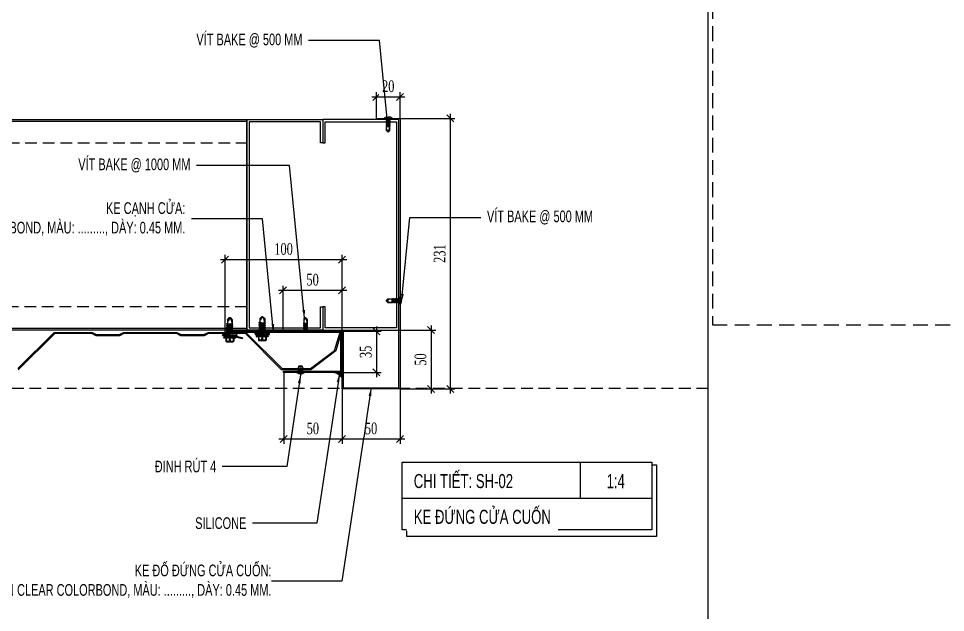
# Model space of a CAD drawing. Header units: inches. Extents: x 315041 to 662841, y -45540 to -35018.
# Drawn here: x 332729.1 to 332927.1, y -38063.3 to -37936.4 of the extents above; entities that cross this region are included whole.
import ezdxf

# ---------------------------------------------------------------- set-up
doc = ezdxf.new("R2010")
doc.units = ezdxf.units.IN
doc.header["$MEASUREMENT"] = 0
doc.linetypes.add('DASHED2', pattern=[9.525, 6.35, -3.175])
doc.linetypes.add('HIDDEN', pattern=[0.375, 0.25, -0.125])
for name, color, linetype in [('3', 3, 'Continuous'), ('DASHED', 8, 'DASHED2'), ('flashing', 6, 'Continuous'), ('STRUCTURE', 1, 'Continuous')]:
    doc.layers.add(name, color=color, linetype=linetype)
doc.styles.add('ST1', font='times.ttf', dxfattribs={"width": 0.7})
doc.styles.add('ST1H', font='vnshxh.shx', dxfattribs={"width": 0.7})
doc.dimstyles.new('3', dxfattribs={"dimtxt": 3.5, "dimasz": 1.8, "dimexe": 1, "dimexo": 0, "dimgap": 1, "dimtad": 1, "dimdec": 0, "dimlfac": 3, "dimzin": 0, "dimdsep": 46, "dimtxsty": 'ST1H', "dimblk": 'OBLIQUE', "dimcen": 1, "dimdle": 1, "dimclrd": 8, "dimclre": 8, "dimclrt": 3, "dimadec": 0, "dimazin": 0, "dimtfac": 1, "dimtdec": 0, "dimtix": 1, "dimtofl": 0, "dimtmove": 1, "dimatfit": 3, "dimfxl": 0.18, "dimtolj": 1, "dimtzin": 0, "dimlwd": -1, "dimlwe": -1, "dimarcsym": 1})
doc.dimstyles.new('4', dxfattribs={"dimtxt": 2.5, "dimasz": 1.5, "dimexe": 1, "dimexo": 0, "dimgap": 1, "dimtad": 1, "dimdec": 0, "dimlfac": 4, "dimzin": 0, "dimdsep": 46, "dimtxsty": 'ST1', "dimblk": 'OBLIQUE', "dimcen": 1, "dimdle": 1, "dimclrd": 8, "dimclre": 8, "dimclrt": 3, "dimadec": 0, "dimazin": 0, "dimtfac": 1, "dimtdec": 0, "dimtix": 1, "dimtmove": 0, "dimatfit": 3, "dimfxl": 0.18, "dimtfill": 1, "dimtolj": 1, "dimtzin": 0, "dimlwd": -1, "dimlwe": -1, "dimarcsym": 1})

# ---------------------------------------------------------------- blocks, each defined once
blk = doc.blocks.new('Short_Self_drilling')
at = {"layer": 'STRUCTURE', "color": 1, "linetype": 'Continuous'}
for p, q in [((6.43, 1.74), (-6.43, 1.73)), ((5.14, 3.76), (-5.14, 3.75)), ((-2.57, 2.9), (-5.14, 2.9)), ((-3.43, 3.75), (-3.43, 6.75)), ((3, 7.19), (-3, 7.18)), ((2.57, 2.9), (-2.57, 2.9)), ((-2.14, 2.8), (-2.14, 2.9)), ((6.25, 0), (0, 0)), ((2.15, 2.8), (2.15, 2.9)), ((2.16, -0.5), (2.15, 0.01)), ((5.14, 2.9), (2.57, 2.9)), ((3.43, 3.76), (3.42, 6.76)), ((2.99, -1.17), (-2.7, -0.23)), ((2.99, -2.7), (-2.7, -1.76)), ((2.99, -4.23), (-2.7, -3.28)), ((2.99, -5.75), (-2.7, -4.81)), ((2.99, -7.28), (-2.7, -6.33)), ((-1.91, -7.99), (-2.7, -7.86)), ((-2.14, -1.38), (-2.14, -0.87)), ((-2.14, -2.91), (-2.14, -2.39)), ((-2.14, -4.43), (-2.14, -3.92)), ((-2.13, -5.96), (-2.14, -5.44)), ((-2.13, -7.49), (-2.13, -6.97)), ((3, -8.8), (-1.14, -8.12)), ((2.16, -2.03), (2.16, -1.51)), ((2.16, -3.55), (2.16, -3.04)), ((2.16, -5.08), (2.16, -4.56)), ((2.16, -6.6), (2.16, -6.09)), ((2.16, -8.13), (2.16, -7.61)), ((-2.14, -12.33), (-2.14, -8.48)), ((2.15, -12.31), (2.15, -9.14))]:
    blk.add_line(p, q, dxfattribs=at)
blk.add_lwpolyline([(6.43, 1.31), (6.43, 1.74), (2.14, 2.81), (-2.14, 2.8), (-6.43, 1.73), (-6.43, 1.3)], close=True, dxfattribs=at)
for points in [[(-6.43, 1.3, -0.088869), (-6.25, 0), (0, 0)], [(-0.13, 3.76), (-0.33, 6.23, 0.338878), (-3.14, 6.23), (-3.33, 3.75)], [(3.3, 3.76), (3.1, 6.23, 0.338878), (0.29, 6.23), (0.1, 3.76)], [(-0.08, -14.04), (-1.04, -12.24, -0.148657), (-1.4, -11.2), (-1.95, -7.72, -0.815006), (-1.21, -7.77, 0.150833), (-0.85, -8.68)], [(2.15, -12.31), (0.17, -14.24, -0.333596), (-0.17, -14.24), (-2.14, -12.33)], [(2.15, -12.31), (1.71, -11.7, 0.52242), (0.88, -11.71), (-0.17, -14.24)]]:
    blk.add_lwpolyline(points, format="xyb", dxfattribs=at)
for points in [[(2.99, -1.17), (2.16, -1.51), (-2.14, -0.85), (-2.7, -0.23), (-2.36, 0)], [(2.99, -2.7), (2.16, -3.04), (-2.14, -2.37), (-2.7, -1.76), (-2.14, -1.38), (2.16, -2.03), (2.99, -2.7)], [(2.99, -4.23), (2.16, -4.56), (-2.14, -3.9), (-2.7, -3.28), (-2.14, -2.91), (2.16, -3.55), (2.99, -4.23)], [(2.99, -5.75), (2.16, -6.09), (-2.14, -5.43), (-2.7, -4.81), (-2.14, -4.43), (2.16, -5.08), (2.99, -5.75)], [(2.99, -7.28), (2.16, -7.62), (-2.14, -6.95), (-2.7, -6.33), (-2.13, -5.96), (2.16, -6.6), (2.99, -7.28)], [(-1.82, -8.53), (-2.14, -8.48), (-2.7, -7.86), (-2.13, -7.49), (-1.83, -7.53)], [(-1.26, -7.62), (2.16, -8.13), (3, -8.8)], [(-1.18, 0), (2.16, -0.5), (2.99, -1.17)], [(3, -8.8), (2.16, -9.14), (-0.85, -8.68)]]:
    blk.add_lwpolyline(points, dxfattribs=at)
for centre, radius, start, end in [((-4.99, 3.32), 0.455, 109.79487, 250.26739), ((-3, 6.75), 0.429, 90.03113, 180.03113), ((3, 6.76), 0.429, 0.03113, 90.03113), ((5.07, 3.33), 0.435, 279.72757, 80.33469), ((9.99, 0.17), 3.74, 162.29632, 182.61031)]:
    blk.add_arc(centre, radius, start, end, dxfattribs=at)
blk = doc.blocks.new('HFR-1')
at = {"layer": 'STRUCTURE', "color": 1, "linetype": 'Continuous'}
for p, q in [((-5.5, 0), (5.5, 0)), ((-5.2, 0.8), (-3.4, 1.5)), ((5.2, 0.8), (3.4, 1.5)), ((-2.4, -1.2), (-3, -1.6)), ((-3, -1.6), (-2.4, -1.9)), ((-2.4, -1.9), (-3, -2.3)), ((-3, -2.3), (-2.4, -2.6)), ((-2.4, -2.6), (-3, -3)), ((-3, -3), (-2.4, -3.3)), ((-2.4, -3.3), (-3, -3.7)), ((-3, -3.7), (-2.4, -4.1)), ((-2.4, -4.1), (-3, -4.4)), ((-3, -4.4), (-2.4, -4.8)), ((-2.4, -4.8), (-3, -5.1)), ((-3, -5.1), (-2.4, -5.5)), ((-2.4, -5.5), (-3, -5.8)), ((-3, -5.8), (-2.4, -6.2)), ((-2.4, -6.2), (-3, -6.6)), ((-3, -6.6), (-2.4, -6.9)), ((-2.4, -6.9), (-3, -7.3)), ((-3, -7.3), (-2.4, -7.6)), ((-2.4, -7.6), (-3, -8)), ((-3, -8), (-2.4, -8.3)), ((-2.4, -8.3), (-3, -8.7)), ((-3, -8.7), (-2.4, -9)), ((-2.4, -9), (-3, -9.4)), ((-3, -9.4), (-2.4, -9.7)), ((-2.4, -9.7), (-3, -10.1)), ((-3, -10.1), (-2.4, -10.5)), ((-2.4, -10.5), (-3, -10.8)), ((-3, -10.8), (-2.4, -11.2)), ((-2.4, -11.2), (-3, -11.5)), ((-3, -11.5), (-2.4, -11.9)), ((-2.9, -1.6), (2.9, -1.4)), ((-2.9, -2.3), (2.9, -2.1)), ((-2.9, -3), (2.9, -2.8)), ((-2.9, -3.7), (2.9, -3.6)), ((-2.9, -4.4), (2.9, -4.3)), ((-2.9, -5.1), (2.9, -5)), ((-2.9, -5.9), (2.9, -5.7)), ((-2.9, -6.6), (2.9, -6.4)), ((-2.9, -7.3), (2.9, -7.1)), ((-2.9, -8), (2.9, -7.8)), ((-2.9, -8.7), (2.9, -8.5)), ((-2.9, -9.4), (2.9, -9.2)), ((-2.9, -10.1), (1.5, -10)), ((-2.9, -10.8), (1.3, -10.7)), ((-2.9, -11.5), (0.9, -11.4)), ((-2.5, -17.4), (-2.5, -11.8)), ((2.4, -1.1), (-2.4, -1.2)), ((2.4, -1.8), (-2.4, -1.9)), ((-2.4, -1.9), (2.4, -1.8)), ((-2.4, -2.6), (2.4, -2.5)), ((2.4, -2.5), (-2.4, -2.6)), ((-2.4, -3.3), (2.4, -3.2)), ((2.4, -3.2), (-2.4, -3.3)), ((-2.4, -4.1), (2.4, -3.9)), ((2.4, -3.9), (-2.4, -4.1)), ((-2.4, -4.8), (2.4, -4.6)), ((2.4, -4.6), (-2.4, -4.8)), ((-2.4, -5.5), (2.4, -5.3)), ((2.4, -5.3), (-2.4, -5.5)), ((-2.4, -6.2), (2.4, -6)), ((2.4, -6), (-2.4, -6.2)), ((-2.4, -6.9), (2.4, -6.8)), ((2.4, -6.8), (-2.4, -6.9)), ((-2.4, -7.6), (2.4, -7.5)), ((2.4, -7.5), (-2.4, -7.6)), ((-2.4, -8.3), (2.4, -8.2)), ((2.4, -8.2), (-2.4, -8.3)), ((-2.4, -9), (2.4, -8.9)), ((2.4, -8.9), (-2.4, -9)), ((-2.4, -9.7), (2.4, -9.6)), ((2.4, -9.6), (-2.4, -9.7)), ((1.4, -10.3), (-2.4, -10.5)), ((-2.4, -10.5), (1.4, -10.3)), ((-2.4, -11.2), (1.1, -11.1)), ((1.1, -11.1), (-2.4, -11.2)), ((-2.4, -11.9), (0.4, -11.8)), ((1.6, -16.1), (2.3, -10.2)), ((2.2, -10), (2.9, -10)), ((2.2, -11), (2.4, -11)), ((2.4, -11), (2.2, -11)), ((2.2, -11.4), (2.9, -11.4)), ((2.2, -11.7), (2.4, -11.7)), ((2.4, -10.3), (2.3, -10.3)), ((2.3, -10.3), (2.4, -10.3)), ((2.3, -10.7), (2.9, -10.7)), ((2.9, -1.4), (2.4, -1.1)), ((2.4, -1.8), (2.9, -1.4)), ((2.9, -2.1), (2.4, -1.8)), ((2.4, -2.5), (2.9, -2.1)), ((2.9, -2.8), (2.4, -2.5)), ((2.4, -3.2), (2.9, -2.8)), ((2.9, -3.6), (2.4, -3.2)), ((2.4, -3.9), (2.9, -3.6)), ((2.9, -4.3), (2.4, -3.9)), ((2.4, -4.6), (2.9, -4.3)), ((2.9, -5), (2.4, -4.6)), ((2.4, -5.3), (2.9, -5)), ((2.9, -5.7), (2.4, -5.3)), ((2.4, -6), (2.9, -5.7)), ((2.9, -6.4), (2.4, -6)), ((2.4, -6.8), (2.9, -6.4)), ((2.9, -7.1), (2.4, -6.8)), ((2.4, -7.5), (2.9, -7.1)), ((2.9, -7.8), (2.4, -7.5)), ((2.4, -8.2), (2.9, -7.8)), ((2.9, -8.5), (2.4, -8.2)), ((2.4, -8.9), (2.9, -8.5)), ((2.9, -9.2), (2.4, -8.9)), ((2.4, -9.6), (2.9, -9.2)), ((2.9, -10), (2.4, -9.6)), ((2.4, -10.3), (2.9, -10)), ((2.9, -10.7), (2.4, -10.3)), ((2.4, -11), (2.9, -10.7)), ((2.9, -11.4), (2.4, -11)), ((2.4, -11.7), (2.9, -11.4)), ((2.5, -17.4), (2.5, -11.7)), ((-2.5, -17.4), (-2, -16.7)), ((-2.5, -17.4), (-0.2, -19.7)), ((-1, -16.7), (0.2, -19.7)), ((0.1, -19.4), (1.2, -17.3)), ((0.2, -19.7), (2.5, -17.4))]:
    blk.add_line(p, q, dxfattribs=at)
at = {"layer": 'STRUCTURE', "color": 1, "linetype": 'Continuous', "ltscale": 8}
for p in [(-3.4, 1.5), (3.4, 1.5)]:
    blk.add_line(p, (0, 1.5), dxfattribs=at)
at = {"layer": 'STRUCTURE', "color": 1, "linetype": 'DASHED2'}
for p in [(-1.9, 1.5), (1.9, 1.5)]:
    blk.add_line(p, (0, 0), dxfattribs=at)
at = {"layer": 'STRUCTURE', "color": 1, "linetype": 'Continuous', "ltscale": 8}
for centre, start, end in [((-4.7, 0.2), 130.41, 194.8062), ((4.7, 0.2), 345.1938, 49.59)]:
    blk.add_arc(centre, 0.801, start, end, dxfattribs=at)
at = {"layer": 'STRUCTURE', "color": 1, "linetype": 'Continuous'}
for centre, radius, start, end in [((-7.3, -9), 9.14, 58.065, 78.8402), ((5.1, -3.8), 3.83, 84.2039, 134.3621), ((-0.5, -10.1), 1.93, 296.6041, 355.3922), ((1.9, -10.3), 0.444, 15.9762, 172.6971), ((-1.5, -17.1), 0.59, 34.2302, 144.5641), ((0, -19.4), 0.331, 231.6348, 305.4287), ((-0.6, -16), 2.2, 324.0048, 357.8268)]:
    blk.add_arc(centre, radius, start, end, dxfattribs=at)
blk = doc.blocks.new('RIVET')
at = {"color": 8}
for p, q in [((-3.91, 1.08), (-4.17, 0)), ((-4.17, 0), (-3.91, -1.08)), ((-3.91, -1.08), (-3.91, 1.08)), ((-3.54, -1.32), (-3.54, 1.32)), ((-0.96, -1.25), (-0.96, 1.25)), ((-0.96, 1.25), (-0.06, 1.25)), ((0, 1.31), (0, 2.44)), ((0, -1.31), (0, 1.31)), ((0.06, 2.5), (0.09, 2.5)), ((0.14, 2.47), (0.68, 1.38)), ((0.14, -2.47), (0.14, 2.47)), ((0.75, 1.1), (0.75, -1.1)), ((0.92, 0.69), (0.75, 0.69)), ((0.92, -0.69), (0.92, 0.69)), ((-0.06, -1.25), (-0.96, -1.25)), ((0, -2.44), (0, -1.31)), ((0.09, -2.5), (0.06, -2.5)), ((0.68, -1.38), (0.14, -2.47)), ((0.92, -0.69), (0.75, -0.69))]:
    blk.add_line(p, q, dxfattribs=at)
for centre, radius, start, end in [((-3.41, 0.7), 0.634, 101.56667, 142.23088), ((-2.52, -0.13), 1.78, 64.63521, 125.23685), ((-0.91, 2.96), 1.71, 240.47832, 268.3625), ((-0.06, 1.31), 0.0625, 270, 0), ((0.06, 2.44), 0.0625, 90, 180), ((0.09, 2.44), 0.0625, 26.56505, 90), ((0.12, 1.1), 0.625, 0, 26.56505), ((5.37, 0.62), 4.45, 179.07778, 187.95176), ((5.77, -0.64), 4.85, 172.41501, 180.55546), ((-3.41, -0.7), 0.634, 217.76912, 258.43333), ((-2.52, 0.13), 1.78, 234.76315, 295.36479), ((-0.91, -2.96), 1.71, 91.6375, 119.52168), ((-0.06, -1.31), 0.0625, 0, 90), ((0.06, -2.44), 0.0625, 180, 270), ((0.09, -2.44), 0.0625, 270, 333.43495), ((0.12, -1.1), 0.625, 333.43495, 0)]:
    blk.add_arc(centre, radius, start, end, dxfattribs=at)
blk = doc.blocks.new('_Oblique')
at = {"color": 0, "linetype": 'ByBlock', "lineweight": -2}
blk.add_line((-0.5, -0.5), (0.5, 0.5), dxfattribs=at)
blk = doc.blocks.new('*D707')
at = {"color": 8, "linetype": 'Continuous', "transparency": 16777216}
for p, q in [((332805.55, -37957.72), (332805.55, -37952.14)), ((332810.59, -37957.72), (332810.59, -37952.14)), ((332804.55, -37953.14), (332811.59, -37953.14))]:
    blk.add_line(p, q, dxfattribs=at)
at = {"layer": 'Defpoints', "color": 0, "transparency": 16777216}
for p in [(332805.55, -37957.72), (332810.59, -37957.72)]:
    blk.add_point(p, dxfattribs=at)
at = {"color": 8, "transparency": 16777216, "xscale": 1.5, "yscale": 1.5, "zscale": 1.5, "rotation": 180}
blk.add_blockref('_Oblique', (332805.55, -37953.14), dxfattribs=at)
at = {"color": 8, "transparency": 16777216, "xscale": 1.5, "yscale": 1.5, "zscale": 1.5}
blk.add_blockref('_Oblique', (332810.59, -37953.14), dxfattribs=at)
at = {"color": 3, "transparency": 16777216, "insert": (332808.07, -37950.87), "char_height": 2.5, "attachment_point": 5, "style": 'ST1', "bg_fill": 3, "box_fill_scale": 1.25, "bg_fill_color": 256, "bg_fill_true_color": 13158600, "bg_fill_transparency": 11357644}
blk.add_mtext('\\A1;20', dxfattribs=at)
at = {"layer": 'Defpoints', "color": 0, "transparency": 16777216}
blk.add_point((332810.59, -37953.14), dxfattribs=at)
blk = doc.blocks.new('*D708')
at = {"color": 8, "linetype": 'Continuous', "transparency": 16777216}
for p, q in [((332810.59, -37957.72), (332822.33, -37957.72)), ((332821.33, -37956.72), (332821.33, -38016.55)), ((332810.59, -38015.55), (332822.33, -38015.55))]:
    blk.add_line(p, q, dxfattribs=at)
at = {"layer": 'Defpoints', "color": 0, "transparency": 16777216}
for p in [(332810.59, -37957.72), (332810.59, -38015.55), (332821.33, -38015.55)]:
    blk.add_point(p, dxfattribs=at)
at = {"color": 8, "transparency": 16777216, "xscale": 1.5, "yscale": 1.5, "zscale": 1.5}
for p, rotation in [((332821.33, -37957.72), 90), ((332821.33, -38015.55), 270)]:
    blk.add_blockref('_Oblique', p, dxfattribs=dict(at, rotation=rotation))
at = {"color": 3, "transparency": 16777216, "insert": (332819.06, -37986.63), "char_height": 2.5, "attachment_point": 5, "rotation": 90, "style": 'ST1', "bg_fill": 3, "box_fill_scale": 1.25, "bg_fill_color": 256, "bg_fill_true_color": 13158600, "bg_fill_transparency": 0}
blk.add_mtext('\\A1;231', dxfattribs=at)
blk = doc.blocks.new('*D709')
at = {"color": 8, "linetype": 'Continuous', "transparency": 16777216}
for p, q in [((332798.21, -38015.55), (332798.21, -38027.26)), ((332810.59, -38015.55), (332810.59, -38027.26)), ((332811.59, -38026.26), (332797.21, -38026.26))]:
    blk.add_line(p, q, dxfattribs=at)
at = {"layer": 'Defpoints', "color": 0, "transparency": 16777216}
for p in [(332798.21, -38015.55), (332810.59, -38015.55), (332798.21, -38026.26)]:
    blk.add_point(p, dxfattribs=at)
at = {"color": 8, "transparency": 16777216, "xscale": 1.5, "yscale": 1.5, "zscale": 1.5, "rotation": 180}
blk.add_blockref('_Oblique', (332798.21, -38026.26), dxfattribs=at)
at = {"color": 8, "transparency": 16777216, "xscale": 1.5, "yscale": 1.5, "zscale": 1.5}
blk.add_blockref('_Oblique', (332810.59, -38026.26), dxfattribs=at)
at = {"color": 3, "transparency": 16777216, "insert": (332804.4, -38023.99), "char_height": 2.5, "attachment_point": 5, "style": 'ST1', "bg_fill": 3, "box_fill_scale": 1.25, "bg_fill_color": 256, "bg_fill_true_color": 13158600, "bg_fill_transparency": 11357644}
blk.add_mtext('\\A1;50', dxfattribs=at)
blk = doc.blocks.new('*D710')
at = {"color": 8, "linetype": 'Continuous', "transparency": 16777216}
for p, q in [((332785.73, -38012.01), (332785.73, -38027.26)), ((332798.21, -38015.55), (332798.21, -38027.26)), ((332799.21, -38026.26), (332784.73, -38026.26))]:
    blk.add_line(p, q, dxfattribs=at)
at = {"layer": 'Defpoints', "color": 0, "transparency": 16777216}
for p in [(332785.73, -38012.01), (332798.21, -38015.55), (332785.73, -38026.26)]:
    blk.add_point(p, dxfattribs=at)
at = {"color": 8, "transparency": 16777216, "xscale": 1.5, "yscale": 1.5, "zscale": 1.5, "rotation": 180}
blk.add_blockref('_Oblique', (332785.73, -38026.26), dxfattribs=at)
at = {"color": 8, "transparency": 16777216, "xscale": 1.5, "yscale": 1.5, "zscale": 1.5}
blk.add_blockref('_Oblique', (332798.21, -38026.26), dxfattribs=at)
at = {"color": 3, "transparency": 16777216, "insert": (332791.97, -38023.99), "char_height": 2.5, "attachment_point": 5, "style": 'ST1', "bg_fill": 3, "box_fill_scale": 1.25, "bg_fill_color": 256, "bg_fill_true_color": 13158600, "bg_fill_transparency": 8783456}
blk.add_mtext('\\A1;50', dxfattribs=at)
blk = doc.blocks.new('*D711')
at = {"color": 8, "linetype": 'Continuous', "transparency": 16777216}
for p, q in [((332810.34, -38002.97), (332818.24, -38002.97)), ((332817.24, -38001.97), (332817.24, -38016.55)), ((332810.59, -38015.55), (332818.24, -38015.55))]:
    blk.add_line(p, q, dxfattribs=at)
at = {"layer": 'Defpoints', "color": 0, "transparency": 16777216}
for p in [(332810.34, -38002.97), (332810.59, -38015.55), (332817.24, -38015.55)]:
    blk.add_point(p, dxfattribs=at)
at = {"color": 8, "transparency": 16777216, "xscale": 1.5, "yscale": 1.5, "zscale": 1.5}
for p, rotation in [((332817.24, -38002.97), 90), ((332817.24, -38015.55), 270)]:
    blk.add_blockref('_Oblique', p, dxfattribs=dict(at, rotation=rotation))
at = {"color": 3, "transparency": 16777216, "insert": (332814.97, -38009.26), "char_height": 2.5, "attachment_point": 5, "rotation": 90, "style": 'ST1', "bg_fill": 3, "box_fill_scale": 1.25, "bg_fill_color": 256, "bg_fill_true_color": 13158600, "bg_fill_transparency": 11808000}
blk.add_mtext('\\A1;50', dxfattribs=at)
blk = doc.blocks.new('*D712')
at = {"color": 8, "linetype": 'Continuous', "transparency": 16777216}
for p, q in [((332785.6, -38002.97), (332785.6, -37993.48)), ((332798.21, -38003.22), (332798.21, -37993.48)), ((332799.21, -37994.48), (332784.6, -37994.48))]:
    blk.add_line(p, q, dxfattribs=at)
at = {"layer": 'Defpoints', "color": 0, "transparency": 16777216}
for p in [(332785.6, -37994.48), (332785.6, -38002.97), (332798.21, -38003.22)]:
    blk.add_point(p, dxfattribs=at)
at = {"color": 8, "transparency": 16777216, "xscale": 1.5, "yscale": 1.5, "zscale": 1.5, "rotation": 180}
blk.add_blockref('_Oblique', (332785.6, -37994.48), dxfattribs=at)
at = {"color": 8, "transparency": 16777216, "xscale": 1.5, "yscale": 1.5, "zscale": 1.5}
blk.add_blockref('_Oblique', (332798.21, -37994.48), dxfattribs=at)
at = {"color": 3, "transparency": 16777216, "insert": (332791.91, -37992.21), "char_height": 2.5, "attachment_point": 5, "style": 'ST1', "bg_fill": 3, "box_fill_scale": 1.25, "bg_fill_color": 256, "bg_fill_true_color": 13158600, "bg_fill_transparency": 8806684}
blk.add_mtext('\\A1;50', dxfattribs=at)
blk = doc.blocks.new('*D713')
at = {"color": 8, "linetype": 'Continuous', "transparency": 16777216}
for p, q in [((332773.21, -38003.6), (332773.21, -37986.92)), ((332798.21, -38003.22), (332798.21, -37986.92)), ((332799.21, -37987.92), (332772.21, -37987.92))]:
    blk.add_line(p, q, dxfattribs=at)
at = {"layer": 'Defpoints', "color": 0, "transparency": 16777216}
for p in [(332773.21, -37987.92), (332773.21, -38003.6), (332798.21, -38003.22)]:
    blk.add_point(p, dxfattribs=at)
at = {"color": 8, "transparency": 16777216, "xscale": 1.5, "yscale": 1.5, "zscale": 1.5, "rotation": 180}
blk.add_blockref('_Oblique', (332773.21, -37987.92), dxfattribs=at)
at = {"color": 8, "transparency": 16777216, "xscale": 1.5, "yscale": 1.5, "zscale": 1.5}
blk.add_blockref('_Oblique', (332798.21, -37987.92), dxfattribs=at)
at = {"color": 3, "transparency": 16777216, "insert": (332785.71, -37985.65), "char_height": 2.5, "attachment_point": 5, "style": 'ST1', "bg_fill": 3, "box_fill_scale": 1.25, "bg_fill_color": 256, "bg_fill_true_color": 13158600, "bg_fill_transparency": 11357644}
blk.add_mtext('\\A1;100', dxfattribs=at)
blk = doc.blocks.new('*D714')
at = {"color": 8, "linetype": 'Continuous', "transparency": 16777216}
for p, q in [((332798.21, -38003.22), (332806.54, -38003.22)), ((332805.54, -38002.22), (332805.54, -38013.01)), ((332798.21, -38012.01), (332806.54, -38012.01))]:
    blk.add_line(p, q, dxfattribs=at)
at = {"layer": 'Defpoints', "color": 0, "transparency": 16777216}
for p in [(332798.21, -38003.22), (332798.21, -38012.01), (332805.54, -38012.01)]:
    blk.add_point(p, dxfattribs=at)
at = {"color": 8, "transparency": 16777216, "xscale": 1.5, "yscale": 1.5, "zscale": 1.5}
for p, rotation in [((332805.54, -38003.22), 90), ((332805.54, -38012.01), 270)]:
    blk.add_blockref('_Oblique', p, dxfattribs=dict(at, rotation=rotation))
at = {"color": 3, "transparency": 16777216, "insert": (332803.27, -38007.62), "char_height": 2.5, "attachment_point": 5, "rotation": 90, "style": 'ST1', "bg_fill": 3, "box_fill_scale": 1.25, "bg_fill_color": 256, "bg_fill_true_color": 13158600, "bg_fill_transparency": 0}
blk.add_mtext('\\A1;35', dxfattribs=at)

msp = doc.modelspace()

# ---------------------------------------------------------------- hatches: boundary and pattern name
at = {"layer": 'flashing', "true_color": 0x36c9c7}
h = msp.add_hatch(color=133, dxfattribs=at)
edge = h.paths.add_edge_path()
edge.add_arc((332794.7727, -38016.164), 4.545, 40.827443, 65.961154)
edge.add_line((332796.6242, -38012.0131), (332798.2119, -38012.0131))
edge.add_line((332798.2119, -38012.0131), (332798.2119, -38013.1925))

# ---------------------------------------------------------------- linework, layer by layer
at = {"color": 9}
msp.add_line((332849.0428, -38031.1733), (332849.0428, -38038.9738), dxfattribs=at)
at = {"color": 8}
msp.add_lwpolyline([(332876.4423, -37758.6315), (333161.1113, -37758.6315), (333161.1113, -38110.2113), (332876.4423, -38110.2113)], close=True, dxfattribs=at)
at = {"color": 94}
for points in [[(332591.7734, -37957.9693), (332777.8373, -37957.9693), (332777.8373, -38002.9693), (332591.7734, -38002.9693)], [(332793.5873, -37962.9693), (332793.5873, -37958.4693), (332778.3373, -37958.4693), (332778.3373, -38002.4693), (332793.5873, -38002.4693), (332793.5873, -37997.9693), (332794.0873, -37997.9693), (332794.0873, -38002.9693), (332777.8373, -38002.9693), (332777.8373, -37957.9693), (332794.0873, -37957.9693), (332794.0873, -37962.9693), (332793.5873, -37962.9693)], [(332794.5873, -37962.9693), (332794.5873, -37958.4693), (332809.8373, -37958.4693), (332809.8373, -38002.4693), (332794.5873, -38002.4693), (332794.5873, -37997.9693), (332794.0873, -37997.9693), (332794.0873, -38002.9693), (332810.3373, -38002.9693), (332810.3373, -37957.9693), (332794.0873, -37957.9693), (332794.0873, -37962.9693), (332794.5873, -37962.9693)], [(332591.7734, -37958.3443), (332777.8373, -37958.3443)], [(332777.8373, -38002.5943), (332591.7734, -38002.5943)]]:
    msp.add_lwpolyline(points, dxfattribs=at)
at = {"color": 94, "linetype": 'HIDDEN', "ltscale": 10}
for points in [[(332591.7734, -37962.9693), (332777.8373, -37962.9693)], [(332777.8373, -37997.9693), (332591.7734, -37997.9693)]]:
    msp.add_lwpolyline(points, dxfattribs=at)
at = {"color": 3, "ltscale": 15}
msp.add_lwpolyline([(332728.9198, -38011.2093), (332736.7086, -38003.4715), (332744.8355, -38003.4715), (332745.7415, -38003.9208), (332750.6164, -38003.9208), (332751.5224, -38003.4715), (332762.9151, -38003.4715), (332763.821, -38003.9208), (332768.696, -38003.9208), (332769.602, -38003.4715), (332777.6653, -38003.4715), (332785.3957, -38011.2093), (332791.4577, -38011.2093), (332796.5923, -38007.2969), (332797.7725, -38003.4239), (332798.0225, -38003.4239), (332796.8423, -38007.4208), (332791.5421, -38011.4593), (332785.2921, -38011.4593), (332777.5617, -38003.7215), (332769.6606, -38003.7215), (332768.7546, -38004.1708), (332763.7625, -38004.1708), (332762.8565, -38003.7215), (332751.581, -38003.7215), (332750.675, -38004.1708), (332745.6829, -38004.1708), (332744.7769, -38003.7215), (332736.8117, -38003.7215), (332729.0229, -38011.4593)], dxfattribs=at)
at = {"color": 5, "linetype": 'HIDDEN', "ltscale": 10}
msp.add_lwpolyline([(332876.4423, -38015.4693), (332591.7734, -38015.4693)], dxfattribs=at)
at = {"layer": 'DASHED', "ltscale": 0.5}
msp.add_lwpolyline([(333023.6082, -38110.2113), (333023.6082, -37842.7994), (332877.328, -37842.7994), (332877.328, -38001.8359), (333006.3998, -38001.8359), (333006.3998, -38110.2113)], dxfattribs=at)
at = {"layer": 'flashing'}
msp.add_lwpolyline([(332810.3373, -38015.2997), (332810.3373, -37957.9693), (332805.5457, -37957.9693), (332805.5457, -37957.7193), (332810.5873, -37957.7193), (332810.5873, -38015.5497), (332798.2118, -38015.5497), (332798.212, -38003.2215), (332785.6023, -38003.2219), (332785.6023, -38002.9715), (332798.4436, -38002.9693), (332798.4436, -38015.2997)], close=True, dxfattribs=at)
msp.add_lwpolyline([(332797.962, -38011.7631), (332797.962, -38003.4715), (332773.5795, -38003.4715, 0.79920649), (332773.5164, -38003.707), (332776.9377, -38004.6237), (332776.873, -38004.8652), (332773.4899, -38003.9587, -0.87697646), (332773.587, -38003.2215), (332798.212, -38003.2215), (332798.212, -38012.0131), (332785.7276, -38012.0131), (332785.7276, -38011.7631), (332797.962, -38011.7631)], format="xyb", dxfattribs=at)
at = {"layer": 'flashing', "color": 133, "true_color": 0x36c9c7}
msp.add_lwpolyline([(332796.6242, -38012.0131), (332798.2119, -38012.0131), (332798.2119, -38013.1925, 0.1101074)], format="xyb", close=True, dxfattribs=at)

# ---------------------------------------------------------------- block references
at = {"color": 8, "extrusion": (0, 0, -1)}
for p, xscale, yscale, zscale, rotation in [((-332808.0665, -37957.7193), -0.1492098718645944, 0.1492098718590569, -0.1492098723296052, 0.1461859566492762), ((-332810.5873, -37996.696), -0.1492098718646687, 0.149209872353822, -0.1492098718646687, 90.1461859678249), ((-332790.3899, -38003.2217), 0.1492098718645944, 0.1492098718645944, -0.1492098723296052, 179.8538140433508)]:
    msp.add_blockref('HFR-1', p, dxfattribs=dict(at, xscale=xscale, yscale=yscale, zscale=zscale, rotation=rotation))
at = {"color": 1, "xscale": 0.240000000018588, "yscale": 0.2400000000052387, "zscale": 0.240000000018588, "rotation": 179.9688724451954}
for p in [(332774.2302, -38003.7215), (332781.1558, -38003.4715)]:
    msp.add_blockref('Short_Self_drilling', p, dxfattribs=at)
at = {"layer": 'flashing', "color": 0, "ltscale": 500, "xscale": 0.3333333333339397, "yscale": 0.3333333333339397, "zscale": 0.3333333333339397, "rotation": 270}
msp.add_blockref('RIVET', (332789.3402, -38012.0131), dxfattribs=at)

# ---------------------------------------------------------------- texts
at = {"layer": '3', "style": 'ST1H', "bg_fill": 2}
for s, insert, char_height, attachment_point in [('\\A1;CHI TIÕT: SH-02', (332813.5258, -38035.2497), 3, 4), ('\\A1;ke ®è ®øng cöa cuèn: \\Pt«n CLEAR COLORBOND, mµu: ........., dµy: 0.45 mm.', (332783.1262, -38056.6462), 2.5, 6)]:
    msp.add_mtext(s, dxfattribs=dict(at, insert=insert, char_height=char_height, attachment_point=attachment_point))

# ---------------------------------------------------------------- next in the draw order: linework, layer by layer
at = {"color": 9}
for points in [[(332811.0563, -38031.1733), (332864.3978, -38031.1733), (332864.3978, -38045.6385), (332811.0563, -38045.6385)], [(332811.0563, -38031.1733), (332864.3978, -38031.1733), (332864.3978, -38038.9738), (332811.0563, -38038.9738)]]:
    msp.add_lwpolyline(points, close=True, dxfattribs=at)
msp.add_lwpolyline([(332864.3978, -38031.7698), (332865.4204, -38031.7698), (332865.4204, -38047.0591), (332812.0789, -38047.0591), (332812.0789, -38045.6385)], dxfattribs=at)

# ---------------------------------------------------------------- next in the draw order: dimensions: what is measured, and where the dimension line sits
at = {"color": 8}
for base, p1, p2, picture, middle in [((332810.5873, -37953.1399), (332805.5457, -37957.7193), (332810.5873, -37957.7193), '*D707', (332808.0665, -37950.8683)), ((332785.6023, -37994.4773), (332798.212, -38003.2215), (332785.6023, -38002.9693), '*D712', (332791.9071, -37992.2057))]:
    dim = msp.add_linear_dim(base=base, p1=p1, p2=p2, dimstyle='4', dxfattribs=at)
    dim.commit()
    dim.dimension.update_dxf_attribs({"geometry": picture, "text_midpoint": middle})

# ---------------------------------------------------------------- next in the draw order: texts
at = {"layer": '3', "char_height": 3, "attachment_point": 4, "style": 'ST1H', "bg_fill": 2}
for s, insert in [('\\A1;1:4', (332854.722, -38035.2497)), ('\\A1;KE §øNG CöA CUèN', (332813.5258, -38042.8933))]:
    msp.add_mtext(s, dxfattribs=dict(at, insert=insert))

# ---------------------------------------------------------------- next in the draw order: dimensions: what is measured, and where the dimension line sits
at = {"color": 8}
dim = msp.add_linear_dim(base=(332821.3314, -38015.5497), p1=(332810.5873, -37957.7193), p2=(332810.5873, -38015.5497), angle=90, dimstyle='4', dxfattribs=at)
dim.commit()
dim.dimension.update_dxf_attribs({"geometry": '*D708', "text_midpoint": (332819.0597, -37986.6345)})
dim = msp.add_linear_dim(base=(332773.212, -37987.9182), p1=(332798.212, -38003.2215), p2=(332773.212, -38003.5965), dimstyle='4', dxfattribs=at)
dim.commit()
dim.dimension.update_dxf_attribs({"geometry": '*D713', "text_midpoint": (332785.712, -37985.6466)})

# ---------------------------------------------------------------- next in the draw order: leaders
at = {"color": 9}
msp.add_leader([(332807.9871, -37959.2215), (332806.2216, -37941.1043), (332789.7516, -37941.1043)], dimstyle='3', override={"dimgap": 1, "dimtad": 0}, dxfattribs=at)

# ---------------------------------------------------------------- next in the draw order: texts
at = {"layer": '3', "insert": (332789.7516, -37941.1043), "char_height": 2.5, "attachment_point": 6, "style": 'ST1H', "bg_fill": 2}
msp.add_mtext('\\A1;vÝt bake @ 500 mm', dxfattribs=at)

# ---------------------------------------------------------------- next in the draw order: dimensions: what is measured, and where the dimension line sits
at = {"color": 8}
dim = msp.add_linear_dim(base=(332798.2118, -38026.2583), p1=(332810.5873, -38015.5497), p2=(332798.2118, -38015.5497), dimstyle='4', dxfattribs=at)
dim.commit()
dim.dimension.update_dxf_attribs({"geometry": '*D709', "text_midpoint": (332804.3996, -38023.9866)})

# ---------------------------------------------------------------- next in the draw order: leaders
at = {"color": 9}
for points in [[(332790.1819, -38000.4546), (332786.96, -37967.7963), (332765.8129, -37967.7963)], [(332783.5909, -38003.4715), (332781.1979, -37979.2156), (332764.728, -37979.2156)], [(332810.9319, -37997.0328), (332812.6974, -37978.9156), (332829.1674, -37978.9156)]]:
    msp.add_leader(points, dimstyle='3', override={"dimgap": 1, "dimtad": 0}, dxfattribs=at)

# ---------------------------------------------------------------- next in the draw order: texts
at = {"layer": '3', "char_height": 2.5, "style": 'ST1H', "bg_fill": 2}
for s, insert, attachment_point in [('\\A1;vÝt bake @ 1000 mm', (332765.8129, -37967.7963), 6), ('\\A1;ke c¹nh cöa: \\Pt«n CLEAR COLORBOND, mµu: ........., dµy: 0.45 mm.', (332764.728, -37979.2156), 6), ('\\A1;vÝt bake @ 500 mm', (332829.1674, -37978.9156), 4)]:
    msp.add_mtext(s, dxfattribs=dict(at, insert=insert, attachment_point=attachment_point))

# ---------------------------------------------------------------- next in the draw order: dimensions: what is measured, and where the dimension line sits
at = {"color": 8}
dim = msp.add_linear_dim(base=(332817.2434, -38015.5497), p1=(332810.3373, -38002.9693), p2=(332810.5873, -38015.5497), angle=90, dimstyle='4', dxfattribs=at)
dim.commit()
dim.dimension.update_dxf_attribs({"geometry": '*D711', "text_midpoint": (332814.9717, -38009.2595)})
dim = msp.add_linear_dim(base=(332785.7276, -38026.2583), p1=(332798.2118, -38015.5497), p2=(332785.7276, -38012.0131), dimstyle='4', override={"dimtmove": 1}, dxfattribs=at)
dim.commit()
dim.dimension.update_dxf_attribs({"geometry": '*D710', "text_midpoint": (332791.9697, -38023.9866)})

# ---------------------------------------------------------------- next in the draw order: dimensions: what is measured, and where the dimension line sits
dim = msp.add_linear_dim(base=(332805.5434, -38012.0131), p1=(332798.212, -38003.2215), p2=(332798.212, -38012.0131), angle=90, dimstyle='4', dxfattribs=at)
dim.commit()
dim.dimension.update_dxf_attribs({"geometry": '*D714', "text_midpoint": (332803.2718, -38007.6173)})

# ---------------------------------------------------------------- next in the draw order: leaders
at = {"color": 9}
for points in [[(332789.3402, -38012.5131), (332786.3843, -38032.134), (332771.3198, -38032.134)], [(332804.4423, -38015.2656), (332798.1907, -38056.6462), (332783.1262, -38056.6462)]]:
    msp.add_leader(points, dimstyle='3', override={"dimgap": 1, "dimtad": 0}, dxfattribs=at)

# ---------------------------------------------------------------- next in the draw order: texts
at = {"layer": '3', "insert": (332771.3198, -38032.134), "char_height": 2.5, "attachment_point": 6, "style": 'ST1H', "bg_fill": 2}
msp.add_mtext('\\A1;®inh rót 4', dxfattribs=at)

# ---------------------------------------------------------------- next in the draw order: leaders
at = {"color": 9}
msp.add_leader([(332797.6254, -38012.3076), (332792.8147, -38044.2401), (332777.7502, -38044.2401)], dimstyle='3', override={"dimgap": 1, "dimtad": 0}, dxfattribs=at)

# ---------------------------------------------------------------- next in the draw order: texts
at = {"layer": '3', "insert": (332777.7502, -38044.2401), "char_height": 2.5, "attachment_point": 6, "style": 'ST1H', "bg_fill": 2}
msp.add_mtext('\\A1;silicone', dxfattribs=at)

doc.saveas('drawing.dxf')
